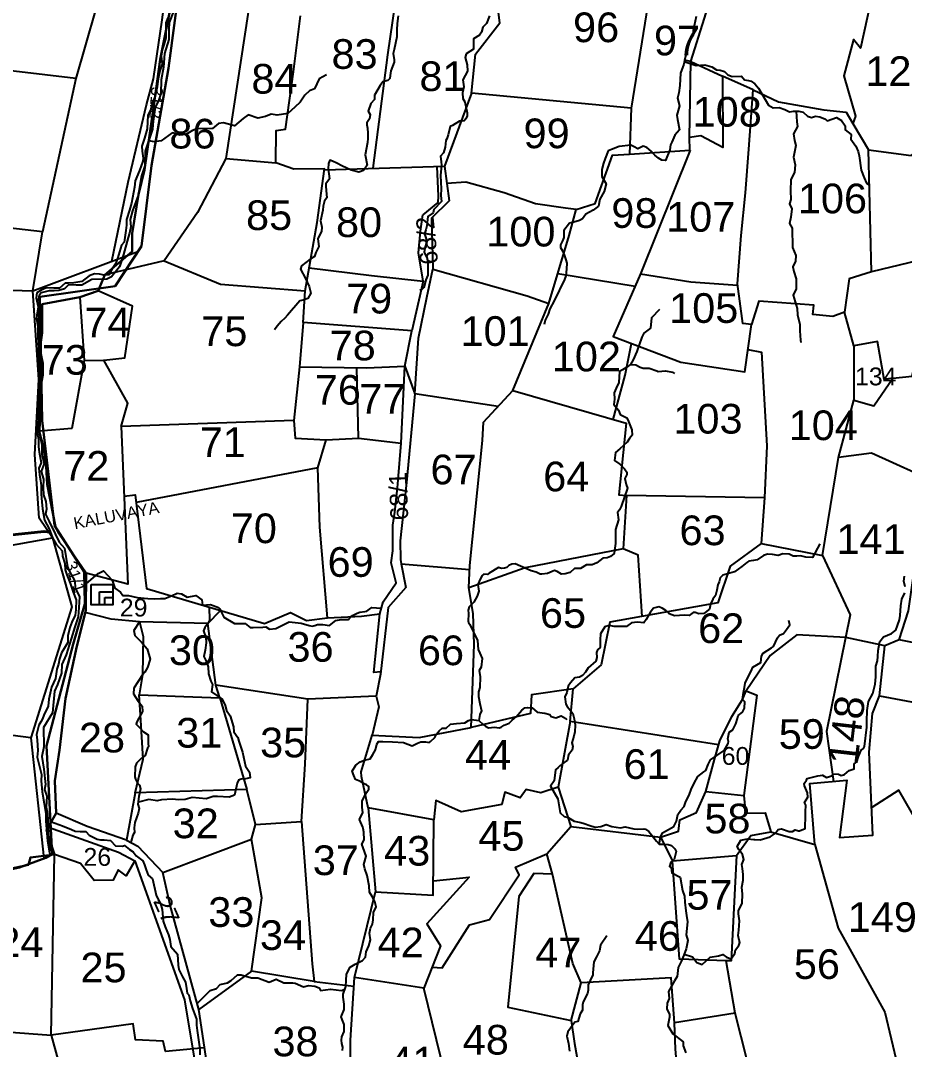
# Model space of a CAD drawing. Header units: inches. Extents: x 304037 to 460575, y 1453943 to 1639883.
# Drawn here: x 326816 to 327582, y 1605168 to 1606060 of the extents above; entities that cross this region are included whole.
import ezdxf

# ---------------------------------------------------------------- set-up
doc = ezdxf.new("R2010")
doc.units = ezdxf.units.IN
doc.header["$MEASUREMENT"] = 0
doc.linetypes.add('ACAD_ISO07W100', pattern=[3, 0, -3])
doc.linetypes.add('BORDER', pattern=[1.75, 0.5, -0.25, 0.5, -0.25, 0, -0.25])
doc.layers.add('FOOTPATH', color=150, linetype='ACAD_ISO07W100', lineweight=30)
doc.layers.add('VILL_BOUNDARY', color=6, linetype='BORDER', lineweight=30)
for name, color, linetype in [('NALA', 4, 'Continuous'), ('SQUAREWELL', 5, 'Continuous'), ('SURVEY_BND', 7, 'Continuous'), ('SURVEY_NO', 7, 'Continuous'), ('TEXT', 7, 'Continuous')]:
    doc.layers.add(name, color=color, linetype=linetype)
doc.styles.get("Standard").update_dxf_attribs({"font": 'arial.ttf'})

# ---------------------------------------------------------------- blocks, each defined once
blk = doc.blocks.new('KALUVOYA')
at = {"layer": 'NALA', "linetype": 'ByBlock'}
for points in [[(-230.303, 240.996), (-230.561, 239.832), (-230.573, 239.435), (-230.881, 238.96), (-231.035, 238.319), (-231.266, 237.422), (-231.356, 236.986), (-231.626, 236.217), (-231.677, 235.198), (-231.78, 234.583), (-231.87, 234.109), (-231.716, 233.468), (-231.947, 232.699), (-231.883, 232.327), (-231.716, 231.455), (-232.114, 231.012), (-232.358, 230.41), (-232.461, 230.192), (-232.538, 229.756), (-232.884, 228.859), (-233.205, 228.91), (-233.488, 229.077), (-233.783, 229.32), (-234.104, 229.666), (-234.463, 229.974), (-234.758, 230.064), (-235.207, 229.846), (-235.528, 230.025), (-235.823, 230.153), (-236.798, 230.038), (-237.44, 229.794), (-237.722, 229.679), (-237.98, 229.035), (-238.121, 228.65), (-238.25, 228.112), (-238.25, 227.509), (-237.878, 226.894), (-238.044, 226.253), (-238.419, 225.611), (-238.545, 225.02), (-238.992, 224.692), (-239.606, 224.344), (-239.87, 223.947), (-240.135, 223.821), (-240.595, 223.677), (-240.967, 223.589), (-241.446, 222.976), (-241.452, 222.378), (-241.572, 222.107), (-241.743, 221.771), (-241.724, 221.519), (-241.56, 221.255), (-241.421, 220.927), (-241.289, 220.487), (-241.201, 220.21), (-241.237, 219.728), (-241.293, 219.135), (-241.404, 218.834), (-242.275, 217.052), (-242.632, 216.374), (-242.775, 215.911), (-243.025, 215.411), (-243.114, 215.055)], [(-255.415, 241.037), (-255.512, 240.404), (-255.533, 239.868), (-255.533, 239.267), (-255.757, 238.204), (-255.825, 237.859), (-255.765, 237.332), (-255.75, 237.152), (-256.021, 236.397), (-256.081, 236.028), (-256.119, 235.773), (-256.292, 235.607), (-256.698, 235.487), (-256.924, 235.186), (-257.406, 234.363), (-257.406, 233.979), (-257.722, 233.649), (-257.933, 233.002), (-257.783, 232.717), (-257.836, 232.374), (-258.039, 232.021), (-258.047, 231.855), (-257.986, 231.577), (-257.979, 231.149), (-257.979, 230.705), (-257.994, 230.382), (-258.193, 229.342), (-258.016, 228.471), (-258.244, 228.125), (-258.329, 227.999), (-258.725, 227.873), (-259.383, 228.05), (-260.159, 228.412), (-260.59, 228.631), (-260.944, 228.808), (-261.155, 228.884), (-261.29, 228.597), (-261.315, 228.142), (-261.207, 227.304), (-261.502, 226.883), (-261.502, 226.655), (-261.435, 226.007), (-261.427, 225.712), (-261.604, 225.45), (-261.739, 224.995), (-261.756, 224.675), (-261.943, 223.757), (-261.85, 223.238), (-261.876, 222.865), (-261.983, 222.665), (-262.17, 222.253), (-262.103, 221.614), (-262.33, 221.094), (-262.463, 220.775), (-262.823, 220.535), (-263.542, 219.976), (-263.622, 219.683), (-263.209, 218.898), (-262.902, 218.226), (-262.769, 217.68), (-263.022, 217.228), (-263.395, 217.068), (-263.675, 217.028), (-264.728, 215.83), (-264.943, 215.556), (-265.263, 215.289), (-265.609, 214.877), (-265.823, 214.571)], [(-247.722, 241.046), (-247.988, 240.397), (-248.298, 240.103), (-248.401, 239.66), (-248.578, 239.425), (-249.08, 239.115), (-249.066, 238.241), (-249.7, 237.843), (-249.759, 237.533), (-249.597, 236.915), (-249.582, 236.399), (-249.774, 236.03), (-249.966, 235.662), (-249.889, 235.055), (-250.005, 234.563), (-249.955, 234.078), (-249.788, 233.796), (-249.591, 232.862), (-249.591, 232.616), (-249.708, 232.382), (-249.851, 232.213), (-250.241, 232.162), (-250.838, 231.811), (-251.033, 231.72), (-251.189, 231.02), (-251.306, 230.682), (-251.41, 230.539), (-251.463, 229.975), (-251.58, 229.495), (-251.84, 229.209), (-251.775, 228.755), (-251.749, 228.469), (-251.83, 227.603), (-251.794, 226.463), (-251.803, 225.906), (-251.749, 225.403), (-252.414, 224.734), (-252.468, 224.447), (-252.918, 224.124), (-252.999, 223.343), (-253.071, 223.011), (-253.196, 222.687), (-253.044, 222.244), (-253.044, 221.849), (-253.133, 221.58), (-253.205, 221.14), (-253.16, 220.987), (-252.962, 220.614), (-252.917, 220.039), (-252.917, 219.806), (-252.908, 219.205), (-253.061, 218.801), (-253.25, 218.167), (-253.394, 218.014), (-253.574, 217.907)], [(-231.311, 237.204), (-230.306, 236.883), (-229.581, 236.945), (-228.992, 236.767), (-228.599, 236.503), (-228.298, 236.485), (-227.936, 236.368), (-227.635, 236.08), (-227.273, 235.951), (-226.49, 235.988), (-226.245, 235.675), (-225.907, 235.607), (-225.686, 235.565), (-225.379, 235.319), (-225.06, 234.964), (-224.5, 234.01), (-224.224, 233.544), (-223.831, 233.299), (-223.321, 233.336), (-222.836, 233.182), (-222.437, 232.962), (-222.115, 233.021), (-221.649, 233.027), (-221.299, 232.954), (-220.918, 232.598), (-220.599, 232.512), (-220.249, 232.604), (-219.893, 232.567), (-219.408, 232.359), (-219.272, 232.224), (-218.49, 232.491), (-218.073, 232.24), (-217.766, 231.811), (-217.741, 231.455), (-217.25, 231.081), (-217.28, 230.666), (-216.863, 230.09), (-216.666, 229.648), (-216.568, 229.262), (-216.396, 228.059), (-216.154, 227.421), (-215.967, 226.959), (-215.736, 226.838)], [(-261.44, 236.066), (-262.084, 235.737), (-262.472, 234.902), (-262.876, 234.723), (-263.279, 234.35), (-263.667, 233.753), (-264.115, 233.35), (-264.698, 232.798), (-265.594, 232.664), (-266.117, 232.753), (-266.58, 232.544), (-267.222, 232.425), (-268.059, 232.694), (-268.477, 232.38), (-269.199, 231.779), (-270.14, 232.018), (-270.559, 231.973), (-271.051, 231.54), (-272.366, 231.511), (-272.739, 231.361), (-273.292, 231.033), (-273.815, 230.974), (-274.308, 231.138), (-274.457, 231.182), (-275.374, 230.507), (-275.927, 230.417), (-276.428, 230.49)], [(-221.882, 233.024), (-221.822, 232.12), (-221.776, 231.748), (-222.117, 231.112), (-222.009, 230.554), (-221.9, 230.151), (-222.102, 229.144), (-221.978, 228.503), (-222.024, 227.868), (-222.334, 227.263), (-222.365, 226.313), (-222.334, 225.6), (-222.427, 225.228), (-222.257, 224.794), (-222.319, 224.097), (-222.427, 223.57), (-222.21, 223.182), (-222.192, 221.556), (-221.909, 220.858), (-221.931, 220.38), (-222.148, 219.924), (-222.072, 219.522), (-221.865, 218.9), (-221.876, 218.053), (-222.137, 217.542), (-221.789, 216.398), (-221.767, 215.876), (-221.55, 215.062), (-221.56, 214.515), (-221.495, 213.744), (-221.484, 213.538)], [(-216.097, 179.504), (-215.893, 181.136), (-215.893, 181.638), (-215.875, 182.533), (-215.767, 183.303), (-215.391, 183.966), (-215.193, 184.759), (-215.139, 185.386), (-215.139, 186.263), (-214.996, 186.711), (-214.978, 187.087), (-214.96, 187.606), (-214.799, 188.362), (-214.498, 188.751), (-213.819, 189.014), (-213.467, 189.303), (-213.329, 189.705), (-213.153, 190.169), (-213.103, 190.533), (-213.027, 191.367), (-212.952, 191.906), (-212.713, 192.458)], [(-212.676, 192.973), (-212.776, 193.424), (-212.738, 193.868)], [(-233.375, 216.308), (-234.051, 215.611), (-234.133, 214.729), (-234.703, 214.309), (-234.879, 213.984), (-235.301, 212.786), (-235.613, 212.067), (-235.817, 211.687), (-236.138, 211.44), (-236.509, 211.226), (-236.753, 211.09), (-236.822, 210.164), (-237.039, 209.676), (-237.189, 209.296), (-237.175, 208.754), (-237.243, 208.32), (-236.849, 207.818), (-236.7, 207.465), (-236.143, 207.181), (-235.98, 206.869), (-235.709, 206.171), (-235.681, 205.71), (-235.912, 205.452), (-236.102, 205.14), (-236.727, 204.584), (-237.08, 204.273), (-237.162, 203.587), (-236.727, 203.275), (-236.333, 202.896), (-236.143, 202.611), (-236.13, 202.421), (-236.293, 202.068), (-236.198, 201.58), (-236.076, 201.268), (-236.605, 199.704), (-236.755, 199.433), (-236.904, 199.203), (-236.836, 198.579), (-237.094, 197.779), (-237.068, 196.607), (-237.168, 196.01), (-237.203, 195.739), (-237.502, 195.508), (-237.787, 195.4), (-238.154, 195.359), (-238.643, 194.979), (-239.036, 194.803), (-239.525, 194.789), (-240.041, 194.478), (-240.532, 194.487), (-240.912, 194.148), (-241.32, 194.026), (-241.632, 193.999), (-241.999, 194.243), (-242.216, 194.311), (-242.813, 194.053), (-243.288, 193.999), (-243.438, 193.999), (-243.764, 194.189), (-244.171, 194.297), (-245.52, 194.868), (-245.825, 194.849), (-246.053, 194.725), (-246.224, 194.573), (-246.443, 194.507), (-246.691, 194.478), (-246.928, 194.564), (-247.713, 194.079), (-247.873, 193.979), (-248.159, 194.006), (-248.326, 193.886), (-248.493, 193.58), (-248.674, 193.133), (-248.579, 192.568), (-248.746, 192.153), (-249.006, 191.634), (-249.413, 191.238), (-249.48, 190.965), (-249.46, 190.679), (-249.46, 190.479), (-249.487, 190.22), (-249.493, 190.06), (-249.467, 189.927), (-249.353, 189.774), (-248.699, 188.422), (-248.639, 187.657), (-248.504, 187.357), (-248.309, 186.906), (-248.384, 186.171), (-248.549, 185.9), (-248.474, 185.36), (-248.494, 184.451), (-248.62, 184.094), (-248.62, 183.684), (-248.494, 183.116), (-248.357, 182.495), (-248.515, 182.19), (-248.578, 181.664)], [(-235.817, 211.687), (-235.371, 211.646), (-235.017, 211.464), (-234.769, 211.369), (-234.558, 211.378), (-234.252, 211.378), (-233.602, 211.159), (-233.506, 211.092), (-232.875, 211.139), (-232.281, 211.044), (-232.119, 210.92)], [(-219.88, 196.57), (-220.485, 195.427), (-221.057, 195.449), (-221.5, 195.578), (-221.792, 195.546), (-222.126, 195.535), (-222.439, 195.697), (-222.99, 195.74), (-223.379, 195.589), (-223.854, 195.664), (-224.264, 195.707), (-224.621, 195.6), (-225.15, 195.222), (-225.452, 195.179), (-225.841, 195.114), (-226.024, 194.996), (-226.445, 194.65), (-227.061, 194.219), (-228.025, 193.946), (-228.273, 193.72), (-228.338, 193.375), (-228.446, 193.116), (-228.544, 192.657), (-228.663, 192.226), (-228.889, 191.902), (-229.062, 191.489), (-229.159, 191.061), (-229.624, 190.694), (-230.055, 190.662), (-230.369, 190.781), (-230.541, 190.781), (-230.876, 190.543), (-231.254, 190.554), (-231.698, 190.522), (-232.109, 190.5), (-232.551, 190.662), (-232.703, 190.834), (-232.843, 190.953), (-233.134, 191.137), (-233.426, 191.266), (-233.88, 191.137), (-234.149, 190.77), (-234.506, 190.188), (-234.679, 189.907), (-235.222, 189.96), (-235.741, 189.906), (-236.151, 189.614), (-236.82, 189.604), (-237.198, 189.604), (-237.61, 189.688), (-237.987, 189.582), (-238.343, 188.989), (-238.365, 188.467), (-238.354, 187.82), (-238.591, 187.637), (-238.678, 187.399), (-238.645, 186.99), (-238.721, 186.666), (-239.383, 186.124), (-239.611, 185.744), (-239.868, 185.478), (-240.115, 185.335), (-240.506, 185.286), (-240.877, 184.849), (-241.057, 184.564), (-241.172, 184.037), (-241.353, 183.686), (-241.248, 183.059), (-241.143, 182.869), (-240.83, 182.498), (-240.678, 182.27), (-240.544, 181.824), (-240.478, 181.298), (-240.497, 180.728), (-240.592, 180.367), (-240.754, 179.807), (-240.668, 179.493), (-240.725, 179.18), (-241.039, 178.785), (-241.125, 178.33), (-241.401, 178.13), (-241.762, 177.855), (-241.905, 177.712), (-242.114, 177.532), (-242.245, 176.592), (-242.554, 176.145), (-242.235, 175.612), (-241.936, 175.09), (-241.723, 173.908), (-241.403, 173.589), (-241.062, 173.493), (-240.55, 173.206), (-239.985, 173.099), (-239.697, 173.014), (-239.217, 172.822), (-238.791, 172.694), (-238.311, 172.748), (-237.853, 172.929), (-237.362, 172.748), (-236.659, 172.63), (-236.254, 172.726), (-235.518, 172.567), (-235.23, 172.513), (-234.676, 172.545), (-234.548, 172.524), (-234.26, 172.332), (-233.608, 171.509), (-233.395, 171.264), (-233.032, 171.264), (-232.638, 171.242), (-232.35, 171.157), (-232.073, 170.859), (-231.945, 170.646), (-232.135, 169.961), (-232.391, 169.748), (-232.508, 169.397), (-232.37, 169.258), (-232.305, 168.862), (-231.623, 168.49), (-231.423, 167.358), (-231.244, 166.881), (-231.22, 166.391), (-231.148, 165.651), (-231.088, 165.269), (-231.005, 164.72), (-231.099, 163.613), (-230.956, 163.136), (-231.099, 162.455), (-231.314, 161.918), (-231.541, 161.381), (-231.768, 160.869), (-231.858, 160.119), (-232.098, 159.758), (-232.593, 158.838), (-232.548, 158.268), (-232.714, 157.877), (-232.744, 157.397), (-232.518, 156.902), (-232.518, 156.692), (-232.654, 155.972), (-232.218, 155.297), (-231.362, 154.621), (-231.346, 154.27), (-231.135, 153.67)], [(-281.687, 193.182), (-280.667, 194.027), (-280.204, 194.265), (-279.479, 193.485), (-279.252, 192.812), (-278.789, 192.482), (-278.59, 192.178), (-278.114, 192.191), (-277.387, 192.019), (-276.475, 191.94), (-275.893, 191.901), (-275.417, 191.94), (-275.059, 191.94), (-274.487, 192.154), (-274.015, 192.389), (-273.644, 192.323), (-273.168, 192.046), (-272.442, 192.189), (-271.942, 191.818), (-271.875, 191.38), (-271.19, 191.427), (-270.532, 191.196), (-270.421, 191.066), (-270.364, 190.933), (-270.078, 190.381), (-269.177, 189.831), (-268.287, 189.822), (-267.842, 189.507), (-267.592, 189.507), (-266.786, 189.517), (-266.545, 189.545), (-266.221, 189.35), (-265.683, 189.406), (-264.559, 189.992), (-263.572, 189.856), (-262.871, 189.661), (-262.638, 189.609), (-262.397, 189.681), (-262.177, 189.765), (-261.728, 189.758), (-261.183, 189.674), (-261.183, 189.674), (-260.643, 190.097), (-260.201, 190.182), (-259.682, 190.182), (-259.578, 190.182), (-259.398, 190.416), (-259.234, 190.512), (-258.851, 190.713), (-258.623, 190.791), (-258.208, 190.843), (-258.019, 190.875), (-257.799, 191.038), (-257.597, 191.18), (-256.809, 191.129)], [(-271.313, 191.214), (-271.281, 190.11), (-271.421, 189.821), (-271.666, 189.503), (-271.787, 189.22), (-271.584, 188.643), (-271.574, 188.208), (-271.645, 187.591), (-271.746, 187.049), (-271.574, 186.664), (-271.392, 186.189), (-271.351, 185.582), (-271.159, 184.965), (-271.037, 184.692), (-271.108, 184.085), (-270.216, 183.472), (-269.953, 182.926), (-269.831, 182.501), (-269.538, 182.046), (-269.264, 181.14), (-269.233, 180.716), (-268.899, 180.22), (-268.818, 179.916), (-268.494, 178.996), (-268.23, 177.806), (-267.916, 177.321), (-267.835, 176.835), (-268.24, 176.754), (-268.615, 176.714), (-268.838, 176.623), (-268.949, 176.38), (-269.162, 175.374), (-269.618, 175.191), (-270.6, 175.262), (-270.955, 175.262), (-271.562, 175.06), (-272.727, 175.181), (-273.314, 175.009), (-273.871, 174.979), (-274.401, 175.03), (-275.313, 174.98), (-275.687, 174.889), (-276.376, 175), (-277.247, 174.777)], [(-271.421, 189.821), (-270.364, 190.933)], [(-277.178, 189.981), (-277.669, 189.251), (-277.559, 188.819), (-277.017, 188.247), (-276.522, 187.682), (-276.278, 186.821), (-276.49, 186.115), (-276.718, 185.723), (-276.937, 185.508), (-277.653, 184.377), (-277.692, 183.914), (-277.291, 183.294), (-276.954, 182.878), (-276.93, 182.408), (-277.386, 181.557), (-277.441, 181.337), (-277.213, 181.086), (-276.844, 180.71), (-276.443, 180.463), (-276.443, 179.757), (-276.42, 179.443), (-276.506, 179.333), (-276.687, 178.717), (-277.041, 178.458), (-277.418, 178.05), (-277.543, 177.76), (-277.559, 176.918), (-277.496, 176.714), (-277.339, 176.38), (-277.182, 176.196), (-277.088, 175.906), (-277.213, 175.254), (-277.316, 174.606), (-277.206, 174.253), (-277.268, 173.853), (-277.567, 173.068), (-277.614, 172.617), (-277.598, 172.225), (-277.716, 171.997), (-277.865, 171.487), (-277.885, 171.37)], [(-226.362, 183.45), (-226.293, 184.042), (-226.203, 184.475), (-226.158, 184.834), (-225.934, 185.298), (-225.634, 185.851), (-225.499, 186.18), (-224.825, 186.588), (-224.78, 187.111), (-224.63, 187.366), (-223.927, 187.799), (-223.762, 187.934), (-223.418, 188.652), (-223.268, 188.88), (-222.923, 189.014), (-222.669, 189.358), (-222.399, 189.762), (-222.474, 190.121)], [(-233.395, 171.264), (-233.264, 171.865), (-233.099, 172.207), (-232.592, 172.513), (-232.156, 172.76), (-231.932, 173.196), (-231.814, 173.762), (-231.555, 174.127), (-231.294, 174.448), (-231.164, 174.79), (-230.846, 175.485), (-230.692, 175.874), (-230.432, 176.419), (-230.126, 176.961), (-229.619, 177.349), (-229.465, 177.467), (-229.277, 177.974), (-229.064, 178.378), (-227.92, 179.167), (-227.566, 179.744), (-227.542, 179.921), (-227.612, 180.129), (-227.506, 180.694), (-227.199, 180.895), (-226.928, 181.401), (-226.786, 181.849), (-226.739, 182.096), (-226.374, 182.39), (-226.197, 182.72), (-226.185, 183.25), (-226.362, 183.45)], [(-260.046, 153.874), (-260.022, 154.152), (-260.107, 154.442), (-260.131, 154.744), (-260.119, 155.01), (-259.925, 155.451), (-259.925, 156.067), (-260.094, 156.478), (-260.167, 156.696), (-259.924, 157.304), (-259.924, 157.764), (-260.009, 158.356), (-260.009, 158.598), (-259.767, 159.266), (-259.742, 159.762), (-259.718, 160.282), (-259.416, 160.874), (-259.004, 161.128), (-258.363, 161.454), (-258.121, 161.732), (-258.072, 162.167), (-257.842, 162.682), (-257.697, 163.201), (-257.794, 163.757), (-257.697, 164.18), (-257.528, 164.519), (-257.467, 164.869), (-257.455, 165.498), (-257.225, 165.962), (-257.334, 166.41), (-257.552, 166.833), (-257.781, 167.195), (-257.83, 167.731), (-257.999, 168.601), (-258.193, 169.169), (-258.265, 169.544), (-258.06, 170.225), (-258.314, 170.926), (-258.435, 171.24), (-258.229, 171.603), (-258.265, 172.255), (-258.314, 172.57), (-258.363, 172.686), (-258.629, 173.315), (-258.363, 173.907), (-258.411, 174.342), (-258.411, 174.657), (-258.399, 174.91), (-258.169, 175.382), (-258.024, 175.636), (-257.842, 175.877), (-257.854, 176.107), (-258.036, 176.24), (-258.302, 176.349), (-258.556, 176.518), (-258.98, 176.711), (-259.101, 177.023), (-259.246, 177.397), (-258.956, 177.917), (-258.581, 178.195), (-258.206, 178.34), (-257.746, 178.449), (-257.504, 178.812), (-257.286, 179.198), (-257.165, 179.682), (-257.044, 179.899), (-256.681, 179.899), (-255.87, 179.875), (-254.938, 179.825), (-254.209, 179.537), (-253.751, 179.774), (-253.463, 179.875), (-253.073, 179.875), (-252.759, 179.825), (-252.649, 179.892), (-252.301, 180.231), (-252.157, 180.52), (-251.928, 180.79), (-251.665, 181.019), (-251.35, 181.039), (-250.968, 181.378), (-250.459, 181.429), (-249.756, 181.488), (-249.467, 181.675), (-249.199, 181.75), (-248.578, 181.664), (-248.212, 181.325), (-248.018, 181.2), (-247.78, 181.048), (-247.262, 181.111), (-246.879, 181.07), (-246.717, 181.119), (-246.438, 181.269), (-246.03, 181.46), (-245.813, 181.685), (-245.584, 181.86), (-245.435, 181.984), (-244.955, 182.537), (-244.701, 182.739), (-244.484, 182.776), (-244.089, 182.746), (-243.663, 182.381), (-243.036, 182.299), (-242.618, 182.194), (-242.483, 182.008), (-242.095, 181.911), (-241.662, 182.067), (-241.245, 181.842), (-241.163, 181.775)], [(-231.278, 162.008), (-230.566, 161.781), (-230.208, 161.308), (-229.751, 161.129), (-229.098, 161.732), (-228.372, 161.862), (-228.029, 161.968), (-228.029, 161.968), (-227.703, 161.748), (-227.312, 161.61), (-227.018, 162.042), (-226.944, 162.376), (-226.659, 162.742), (-226.577, 162.995), (-226.651, 163.182), (-226.732, 163.573), (-226.708, 163.785), (-226.658, 164.01), (-226.626, 164.808), (-226.691, 165.403), (-226.707, 165.648), (-226.389, 166.285), (-226.364, 167.043), (-226.43, 167.646), (-226.43, 167.646), (-226.315, 168.245), (-226.307, 168.718), (-226.372, 169.206), (-226.429, 169.557), (-226.258, 169.974), (-226.372, 170.398), (-226.682, 170.824), (-226.813, 171.06), (-226.511, 171.614), (-225.932, 171.72), (-225.426, 171.655), (-225.328, 171.672), (-224.892, 171.635), (-224.035, 171.879), (-223.611, 172.18), (-223.366, 172.515), (-223.073, 172.555), (-222.449, 172.328), (-222.151, 172.352), (-221.941, 172.465), (-221.643, 172.401), (-221.563, 172.384), (-221.08, 172.594), (-221.096, 172.867), (-221.047, 173.446), (-221.047, 173.993), (-221.039, 174.545), (-221.144, 174.786), (-220.854, 175.221), (-220.902, 175.591), (-221.136, 176.186), (-221.176, 176.371), (-220.982, 176.662), (-220.934, 176.799), (-220.026, 177.018), (-219.621, 177.094), (-219.286, 176.885), (-218.881, 177.018), (-218.736, 177.195), (-218.293, 177.182), (-218.046, 177.056), (-217.78, 177.145), (-217.387, 177.474), (-216.976, 177.625), (-216.964, 178.043), (-216.748, 178.213), (-216.587, 178.674), (-216.367, 179.193), (-216.168, 179.349), (-216.097, 179.504)], [(-284.593, 173.128), (-283.645, 172.773), (-282.901, 172.473), (-282.594, 172.316), (-282.157, 172.296), (-281.699, 172.289), (-281.419, 171.996), (-280.736, 171.661), (-280.456, 171.6), (-280.142, 171.614), (-279.602, 171.539), (-279.177, 171.088), (-278.603, 171.061), (-278.432, 171.122), (-278.002, 170.781), (-277.702, 170.597), (-277.442, 170.242), (-276.885, 169.834), (-276.748, 169.486), (-276.605, 169.084), (-276.448, 168.613), (-276.065, 168.326), (-275.765, 166.951), (-275.601, 166.576), (-275.382, 166.249), (-275.382, 166.249), (-275.259, 165.737), (-275.173, 164.741), (-274.997, 164.267), (-274.714, 163.609), (-274.598, 163.2), (-274.529, 162.626), (-273.963, 161.968), (-273.901, 161.046), (-273.84, 160.679), (-273.534, 160.052), (-273.296, 159.598), (-273.196, 159.078), (-273.135, 158.688), (-272.99, 158.558), (-272.883, 158.053), (-272.683, 157.395), (-272.369, 156.503), (-272.361, 155.999), (-272.3, 155.547), (-272.063, 153.975), (-272.063, 153.486)], [(-237.786, 163.527), (-238.318, 162.754), (-238.404, 162.269), (-238.647, 161.77), (-238.875, 161.356), (-238.961, 160.43), (-238.961, 160.258), (-239.189, 159.774), (-239.375, 159.417), (-239.375, 158.961), (-239.418, 158.676), (-239.789, 157.985), (-239.832, 157.714), (-239.847, 157.286), (-240.046, 156.958), (-240.232, 156.316), (-240.489, 156.259), (-241.075, 155.455), (-241.161, 155.07), (-241.004, 154.457), (-240.932, 153.815)]]:
    blk.add_lwpolyline(points, dxfattribs=at)
at = {"layer": 'SQUAREWELL', "linetype": 'ByBlock'}
for points in [[(-281.239, 193.115), (-279.43, 193.115), (-279.43, 191.397), (-281.239, 191.397)], [(-280.544, 192.487), (-279.43, 192.487), (-279.43, 191.397), (-280.544, 191.397)], [(-280.103, 192.016), (-279.43, 192.016), (-279.43, 191.397), (-280.103, 191.397)]]:
    blk.add_lwpolyline(points, close=True, dxfattribs=at)
at = {"layer": 'SURVEY_BND', "linetype": 'ByBlock'}
for points in [[(-230.765, 237.209), (-229.616, 240.861), (-228.578, 244.292), (-227.759, 247.146), (-226.629, 250.548), (-226.231, 252.09), (-224.957, 253.285)], [(-257.504, 228.195), (-256.299, 237.767), (-255.666, 242.01), (-249.251, 242.442), (-241.906, 242.572), (-240.893, 243.692), (-240.548, 245.834), (-239.876, 248.794)], [(-233.367, 248.344), (-235.771, 233.265), (-249.235, 234.52), (-248.896, 237.808), (-246.841, 240.464), (-247.107, 242.48)], [(-268.03, 241.524), (-269.939, 229.011), (-265.728, 228.638), (-265.682, 231.374), (-264.908, 231.482), (-264.242, 236.313), (-263.642, 241.03)], [(-230.765, 237.209), (-231.288, 237.317)], [(-225.499, 234.832), (-228.096, 235.978), (-228.061, 229.976), (-229.923, 230.936), (-230.872, 230.818), (-230.765, 237.209), (-228.096, 235.978)], [(-249.235, 234.52), (-251.503, 228.366)], [(-215.54, 219.497), (-217.407, 218.911), (-217.79, 216.1), (-218.784, 215.737), (-220.456, 215.89), (-220.38, 216.682), (-225.019, 217.027), (-225.642, 215.067), (-226.378, 215.143), (-226.808, 218.47), (-226.502, 222.553), (-226.148, 226.159), (-225.871, 229.824), (-225.499, 234.832), (-223.381, 233.827), (-219.556, 233.159), (-217.671, 232.941), (-217.119, 231.991)], [(-235.771, 233.265), (-235.914, 229.401), (-230.846, 229.732), (-230.872, 230.818)], [(-230.801, 229.735), (-234.994, 219.304), (-230.741, 218.656), (-226.816, 218.362)], [(-204.52, 229.368), (-206.192, 221.782), (-208.695, 222.411), (-209.248, 221.017), (-215.54, 219.497), (-215.799, 229.77)], [(-269.939, 229.011), (-272.319, 224.464), (-275.118, 220.383), (-280.13, 219.194)], [(-240.42, 224.724), (-238.825, 225.241), (-237.361, 229.31), (-235.914, 229.401)], [(-275.118, 220.383), (-270.366, 218.412), (-263.246, 217.873), (-262.227, 223.636), (-261.611, 228.154), (-264.204, 228.116), (-265.728, 228.638)], [(-261.621, 228.078), (-251.503, 228.366), (-251.102, 225.472), (-252.608, 223.997), (-252.49, 219.697), (-244.534, 217.465), (-242.724, 216.806), (-241.013, 222.556), (-240.42, 224.724), (-241.316, 224.859), (-243.837, 225.197), (-246.492, 226.126), (-249.712, 227.026), (-251.303, 226.919)], [(-252.161, 228.347), (-252.05, 225.863), (-252.056, 225.323), (-253.333, 224.291)], [(-262.905, 219.802), (-257.644, 219.168), (-253.312, 218.685), (-253.686, 221.064), (-253.514, 222.911), (-253.333, 224.291)], [(-246.983, 208.135), (-253.983, 209.191), (-253.677, 213.89), (-252.989, 217.307), (-252.49, 219.697)], [(-241.967, 219.351), (-235.438, 218.286)], [(-253.312, 218.685), (-254.24, 214.503), (-263.41, 215.194), (-263.246, 217.873)], [(-234.994, 219.304), (-237.288, 214.044), (-231.593, 211.879), (-226.191, 211.07), (-225.642, 215.067)], [(-278.743, 206.418), (-278.176, 208.406), (-280.197, 212.029), (-278.426, 212.219), (-277.797, 216.567), (-280.668, 217.85)], [(-282.221, 217.325), (-281.865, 211.988), (-280.197, 212.029), (-280.197, 212.029)], [(-245.744, 209.478), (-242.724, 216.806)], [(-217.022, 213.254), (-217.79, 216.1)], [(-263.41, 215.194), (-263.707, 211.457), (-258.068, 211.379), (-254.841, 211.519), (-254.24, 214.503)], [(-237.287, 207.048), (-236.27, 210.784), (-235.732, 213.453)], [(-213.73, 210.551), (-214.459, 210.436), (-215.033, 213.636), (-217.022, 213.254), (-217.018, 208.675)], [(-225.935, 212.935), (-224.791, 212.734), (-224.324, 204.832), (-224.538, 200.456), (-236.158, 200.632), (-236.449, 196.15), (-244.701, 194.544), (-249.432, 192.864), (-249.357, 194.732), (-248.284, 205.262), (-248.214, 206.801), (-245.752, 209.469), (-236.183, 206.732), (-236.799, 200.705), (-236.158, 200.632)], [(-198.465, 209.816), (-199.173, 204.322), (-209.806, 201.639), (-215.523, 204.228), (-218.307, 203.848), (-217.018, 208.675), (-215.327, 208.213), (-213.73, 210.551), (-212.095, 210.718), (-211.592, 213.138), (-207.371, 213.243)], [(-281.865, 211.988), (-282.884, 206.248), (-285.612, 206.023)], [(-258.732, 205.445), (-255.151, 205.051), (-254.841, 211.519), (-253.983, 209.191), (-254.692, 201.73), (-255.215, 196.804), (-255.193, 195.237), (-255.128, 194.867), (-249.371, 194.399)], [(-263.707, 211.457), (-264.194, 206.936), (-264.088, 205.462), (-261.454, 205.305), (-258.732, 205.445), (-258.884, 211.39)], [(-264.194, 206.936), (-278.743, 206.418), (-278.162, 193.144), (-281.681, 194.055)], [(-278.486, 200.555), (-277.554, 200.68), (-276.592, 192.777), (-266.658, 189.836), (-264.472, 190.77), (-263.104, 190.086), (-261.333, 190.304), (-262.001, 197.947), (-262.167, 202.958), (-261.454, 205.305)], [(-261.333, 190.304), (-258.482, 190.469), (-256.94, 190.66), (-256.658, 191.668), (-255.55, 193.273), (-255.986, 194.952), (-255.85, 195.966), (-255.84, 198.136), (-255.677, 199.232), (-255.459, 201.286), (-255.386, 201.947), (-255.151, 205.051)], [(-224.538, 200.456), (-224.81, 196.605), (-219.651, 195.596), (-218.307, 203.848)], [(-262.167, 202.958), (-277.475, 200.033)], [(-224.81, 196.605), (-227.423, 194.684), (-228.459, 191.597), (-237.554, 189.961), (-238.289, 186.36), (-240.654, 184.345), (-244.163, 183.834), (-244.244, 182.266), (-249.22, 181.086), (-248.996, 188.081), (-249.078, 190.687), (-249.432, 192.864)], [(-234.831, 190.451), (-235.158, 195.626), (-236.449, 196.15)], [(-190.935, 189.982), (-191.625, 190.88), (-193.769, 190.828), (-194.148, 190.11), (-193.246, 187.982), (-198.764, 185.205), (-199.949, 183.952), (-200.007, 186.412), (-205.283, 186.066), (-210.108, 187.28), (-210.07, 187.881), (-213.167, 188.487), (-212.404, 190.931), (-211.57, 196.6)], [(-219.651, 195.596), (-217.315, 190.598), (-219.284, 180.766), (-218.692, 176.563)], [(-255.128, 194.867), (-254.74, 192.891), (-256.218, 191.19), (-256.861, 185.58), (-257.231, 183.719), (-263.002, 183.475), (-270.743, 184.646), (-271.421, 189.821), (-277.178, 189.981), (-279.572, 190.19), (-281.749, 190.745)], [(-277.178, 189.981), (-276.857, 188.733), (-276.937, 185.508), (-277.196, 183.815), (-270.399, 183.557), (-270.743, 184.646)], [(-256.838, 185.783), (-257.447, 185.704), (-256.94, 190.66)], [(-213.167, 188.487), (-214.39, 187.973), (-217.664, 188.684), (-221.787, 188.911), (-224.054, 187.173), (-226.054, 184.175), (-225.154, 183.83), (-226.251, 175.357), (-226.127, 173.887), (-224.461, 173.923), (-223.979, 172.307), (-220.281, 171.238), (-220.685, 176.382), (-217.59, 176.664), (-218.203, 171.833), (-215.376, 172.042), (-215.695, 179.017), (-215.417, 182.292), (-214.832, 183.785), (-214.39, 187.973)], [(-270.399, 183.557), (-268.127, 175.837), (-277.535, 175.558), (-276.857, 178.405), (-277.096, 182.135), (-277.196, 183.815)], [(-228.391, 179.627), (-240.9, 181.596), (-240.654, 184.345)], [(-229.468, 175.708), (-228.74, 178.404), (-228.293, 179.973), (-227.263, 182.011), (-226.362, 183.45), (-226.054, 184.175)], [(-214.832, 183.785), (-208.541, 182.598), (-200.05, 182.052), (-199.907, 183.833), (-199.949, 183.952)], [(-267.384, 172.893), (-263.521, 173.146), (-263.201, 178), (-263.002, 183.475)], [(-257.231, 183.719), (-257.014, 182.813), (-257.567, 180.445), (-253.615, 180.239), (-249.22, 181.086)], [(-240.9, 181.596), (-241.888, 176.057), (-240.822, 172.735)], [(-241.888, 176.057), (-243.348, 175.594), (-244.604, 175.851), (-245.086, 175.157), (-246.38, 175.628), (-246.649, 174.609), (-250.062, 173.979), (-252.193, 174.932), (-252.362, 173.291), (-257.893, 174.302), (-258.465, 176.95), (-258.499, 177.354), (-257.567, 180.445)], [(-199.603, 177.256), (-200.287, 173.228), (-201.679, 172.381), (-204.43, 173.313), (-211.166, 172.312), (-213.2, 175.819), (-215.483, 174.365)], [(-277.535, 175.558), (-278.257, 171.57), (-281.582, 172.711), (-284.189, 173.841)], [(-278.257, 171.57), (-277.315, 171.063), (-275.191, 168.841), (-267.742, 171.667), (-267.384, 172.893), (-268.127, 175.837)], [(-233.264, 171.865), (-231.745, 172.349), (-231.651, 173.318), (-230.237, 173.933), (-229.468, 175.708), (-226.249, 175.373)], [(-257.893, 174.302), (-257.271, 167.242), (-252.419, 166.942), (-252.362, 173.291)], [(-284.848, 172.676), (-278.925, 170.574), (-277.556, 169.822), (-278.275, 168.557), (-278.976, 169.087), (-279.387, 168.216), (-280.978, 168.164), (-282.142, 169.617), (-284.335, 170.36)], [(-263.521, 173.146), (-262.602, 161.171), (-262.436, 159.675), (-267.732, 160.534), (-272.169, 157.321), (-274.581, 166.101), (-275.191, 168.841)], [(-220.281, 171.238), (-218.311, 164.189), (-214.368, 157.121), (-213.296, 152.622), (-218.376, 152.347), (-224.389, 152.88), (-225.48, 151.163), (-226.984, 157.03), (-232.087, 156.206), (-232.375, 159.996), (-239.945, 159.576), (-240.653, 161.217), (-242.372, 168.743), (-242.843, 170.43), (-240.822, 172.735), (-233.264, 171.865), (-232.263, 169.855), (-226.862, 170.309), (-225.668, 171.986), (-223.979, 172.307)], [(-267.732, 160.534), (-266.845, 166.71), (-267.742, 171.667)], [(-277.556, 169.822), (-273.382, 158.12), (-272.59, 153.382), (-271.664, 148.157), (-271.407, 145.945), (-270.939, 141.796), (-270.818, 140.17), (-270.578, 138.54), (-270.593, 137.998), (-272.582, 137.847), (-274.225, 142.413), (-275.461, 146.421), (-276.245, 148.956), (-283.558, 151.339), (-283.136, 147.558), (-286.286, 147.227), (-290.815, 146.638), (-291.191, 151.718), (-291.538, 155.059), (-288.372, 155.431), (-284.605, 155.13), (-284.335, 170.36)], [(-252.503, 160.896), (-251.652, 160.824), (-249.353, 164.463), (-247.68, 164.914), (-245.185, 168.666), (-245.48, 169.311), (-242.843, 170.43)], [(-226.862, 170.309), (-227.317, 161.425), (-227.726, 161.447)], [(-226.984, 157.03), (-227.726, 161.447), (-231.658, 161.575), (-232.263, 169.855)], [(-252.408, 168.155), (-249.385, 168.467), (-252.948, 164.546), (-251.79, 162.678), (-253.215, 159.113), (-259.049, 160.025), (-257.271, 167.242)], [(-242.372, 168.743), (-243.932, 168.799), (-245.196, 166.843), (-246.116, 157.536), (-240.783, 156.415), (-239.945, 159.576)], [(-272.306, 157.82), (-271.199, 158.916), (-270.686, 159.067), (-270.354, 159.413), (-270.354, 159.413), (-269.751, 159.548), (-269.45, 159.759), (-268.892, 160.226), (-268.59, 160.241), (-267.731, 159.97), (-267.203, 159.97), (-266.238, 159.609), (-265.65, 159.88), (-264.987, 159.564), (-264.233, 159.564), (-264.049, 159.535), (-263.346, 159.232), (-262.924, 159.35), (-262.398, 159.283), (-262.028, 159.135), (-261.924, 158.928), (-261.056, 159.039), (-260.597, 158.965), (-260.168, 158.928), (-260.065, 158.958), (-259.842, 159.058)], [(-262.436, 159.675), (-259.095, 159.273)], [(-259.391, 146.515), (-259.373, 154.731), (-259.049, 160.025)], [(-243.15, 149.068), (-245.35, 149.003), (-247.847, 149.289), (-251.425, 151.914), (-253.215, 159.113)], [(-247.847, 149.289), (-247.725, 148.432), (-258.078, 145.436), (-258.479, 146.367), (-270.824, 148.366), (-271.685, 154.15), (-272.169, 157.321)], [(-271.675, 154.083), (-274.97, 153.759), (-275.153, 154.632), (-277.505, 154.746), (-277.695, 156.101), (-284.605, 155.13), (-283.558, 151.339)], [(-240.783, 156.415), (-240.506, 154.464), (-239.807, 150.573), (-239.398, 148.036), (-238.971, 145.809), (-240.625, 146.201), (-243.15, 149.068), (-243.253, 151.316), (-239.923, 151.216)], [(-237.858, 143.688), (-231.367, 145.252), (-231.777, 151.435), (-231.996, 153.979), (-232.087, 156.206)]]:
    blk.add_lwpolyline(points, dxfattribs=at)
at = {"layer": 'SURVEY_BND'}
blk.add_lwpolyline([(-215.339, 243.475), (-216.472, 238.346), (-217.049, 239.076), (-217.876, 236.022), (-216.875, 232.608), (-217.119, 231.991), (-215.799, 229.77), (-212.201, 229.312), (-210.759, 230.389), (-208.52, 230.996), (-208.331, 231.05), (-208.553, 236.675), (-208.61, 244.35)], dxfattribs=at)
at = {"layer": 'VILL_BOUNDARY', "linetype": 'ByBlock'}
blk.add_lwpolyline([(-291.738, 168.369), (-286.528, 169.492), (-286.363, 170.112), (-284.335, 170.36), (-284.996, 172.414), (-284.189, 173.841), (-284.292, 176.559), (-283.898, 179.142), (-283.401, 183.493), (-282.469, 187.923), (-281.703, 190.928), (-281.681, 194.055), (-283.96, 197.372), (-284.27, 197.971), (-284.954, 201.576), (-285.057, 203.065), (-285.202, 204.119), (-285.368, 204.987), (-285.575, 205.793), (-285.699, 206.558), (-285.574, 209.461), (-285.347, 210.763), (-285.347, 211.734), (-285.594, 212.943), (-285.387, 214.327), (-285.387, 215.402), (-285.408, 216.394), (-285.408, 216.725), (-282.221, 217.325), (-280.668, 217.85), (-280.13, 219.194), (-277.812, 221.178), (-277.81, 222.699), (-277.293, 225.965), (-276.782, 228.059), (-276.052, 233.071), (-275.469, 237.341), (-274.575, 241.847)], dxfattribs=at)
at = {"layer": 'SURVEY_NO', "linetype": 'ByBlock'}
for s, height, rotation, p in [('96', 2.5, 0.02818, (-240.684, 238.836)), ('97', 2.5, 0.02818, (-233.866, 237.728)), ('83', 2.5, 0.02818, (-261.029, 236.573)), ('122', 2.5, 0.02818, (-216.057, 235.156)), ('84', 2.5, 0.02818, (-267.779, 234.482)), ('81', 2.5, 0.02818, (-253.624, 234.709)), ('108', 2.5, 0.02818, (-230.603, 231.724)), ('86', 2.5, 0.02818, (-274.689, 229.854)), ('99', 2.5, 0.02818, (-244.85, 229.897)), ('106', 2.5, 0.02818, (-221.736, 224.426)), ('85', 2.5, 0.02818, (-268.226, 222.99)), ('98', 2.5, 0.02818, (-237.444, 223.189)), ('107', 2.5, 0.02818, (-232.835, 222.871)), ('80', 2.5, 0.02818, (-260.644, 222.4)), ('68/2', 1.5, 95.65618, (-252.033, 220.158)), ('100', 2.5, 0.02818, (-247.981, 221.617)), ('79', 2.5, 0.02818, (-259.792, 215.964)), ('105', 2.5, 0.02818, (-232.575, 215.187)), ('74', 2.5, 0.02818, (-281.834, 213.939)), ('75', 2.5, 0.02818, (-271.99, 213.204)), ('101', 2.5, 0.02818, (-250.146, 213.236)), ('78', 2.5, 0.02818, (-261.173, 212.012)), ('73', 2.5, 0.02818, (-285.429, 210.791)), ('102', 2.5, 0.02818, (-242.458, 211.096)), ('76', 2.5, 0.02818, (-262.421, 208.279)), ('134', 1.5, 0.02818, (-216.913, 209.935)), ('77', 2.5, 0.02818, (-258.667, 207.515)), ('103', 2.5, 0.02818, (-232.21, 205.861)), ('104', 2.5, 0.02818, (-222.494, 205.316)), ('71', 2.5, 0.02818, (-272.113, 203.853)), ('72', 2.5, 0.02818, (-283.612, 201.855)), ('67', 2.5, 0.02818, (-252.672, 201.574)), ('64', 2.5, 0.02818, (-243.175, 200.989)), ('68/1', 1.5, 92.05473, (-254.54, 198.557)), ('70', 2.5, 0.02818, (-269.493, 196.604)), ('63', 2.5, 0.02818, (-231.688, 196.458)), ('141', 2.5, 0.02818, (-218.464, 195.726)), ('69', 2.5, 0.02818, (-261.335, 193.773)), ('29', 1.5, 0.02818, (-278.836, 190.419)), ('65', 2.5, 0.02818, (-243.442, 189.483)), ('62', 2.5, 0.02818, (-230.116, 188.21)), ('36', 2.5, 0.02818, (-264.708, 186.617)), ('30', 2.5, 0.02818, (-274.699, 186.334)), ('66', 2.5, 0.02818, (-253.719, 186.334)), ('148', 2.5, 83.43886, (-216.7, 177.841)), ('28', 2.5, 0.02818, (-282.274, 178.964)), ('31', 2.5, 0.02818, (-274.083, 179.374)), ('59', 2.5, 0.02818, (-223.32, 179.302)), ('35', 2.5, 0.02818, (-267.013, 178.559)), ('44', 2.5, 0.02818, (-249.753, 177.519)), ('60', 1.5, 0.02818, (-228.125, 177.952)), ('61', 2.5, 0.02818, (-236.385, 176.759)), ('32', 2.5, 0.02818, (-274.375, 171.742)), ('58', 2.5, 0.02818, (-229.579, 172.174)), ('45', 2.5, 0.02818, (-248.618, 170.706)), ('43', 2.5, 0.02818, (-256.557, 169.446)), ('26', 1.5, 0.02818, (-281.887, 169.409)), ('37', 2.5, 0.02818, (-262.566, 168.64)), ('57', 2.5, 0.02818, (-231.088, 165.743)), ('27', 1.5, 294.08099, (-276.041, 166.455)), ('33', 2.5, 0.02818, (-271.368, 164.272)), ('149', 2.5, 0.02818, (-217.493, 163.879)), ('34', 2.5, 0.02818, (-267.014, 162.33)), ('46', 2.5, 0.02818, (-235.432, 162.278)), ('24', 2.5, 0.02818, (-289.139, 161.73)), ('42', 2.5, 0.02818, (-257.103, 161.719)), ('47', 2.5, 0.02818, (-243.819, 160.873)), ('25', 2.5, 0.02818, (-282.134, 159.598)), ('56', 2.5, 0.02818, (-222.034, 159.917)), ('48', 2.5, 0.02818, (-249.923, 153.526)), ('38', 2.5, 0.02818, (-265.956, 153.373)), ('41', 2.5, 0.02818, (-256.108, 151.68))]:
    blk.add_text(s, height=height, rotation=rotation, dxfattribs=at).set_placement(p)
blk = doc.blocks.new('BADDEVOLU')
at = {"layer": 'FOOTPATH', "linetype": 'ByBlock', "lineweight": 40}
blk.add_lwpolyline([(117.82, 47.83), (136.98, 45.68), (149.06, 35.61), (154.52, 32.48), (158.82, 29.96), (183.59, 26.44), (195.51, 20.43), (213.16, 18.64), (227.8, 19.99), (243.72, 16.31), (250.11, 7.97), (262.29, 9.05), (263.65, 8.86)], dxfattribs=at)
at = {"layer": 'NALA', "linetype": 'ByBlock'}
for points in [[(292.1, 119.41), (291.05, 116.79), (290.91, 115.28), (290.85, 113.17), (289.88, 110.2), (289.65, 107.26), (289.07, 104.64), (288.92, 101.69), (288.44, 100.12), (287.66, 98.82), (287.2, 95.83), (287.04, 94.12), (286.63, 93.13), (285.39, 89.51), (285.25, 86.4), (284.47, 84.28), (283.74, 80.09), (282.42, 76.88), (281.9, 75.03), (282, 73.47), (281.7, 72.16), (281.44, 71.2), (280.31, 67.64), (279.45, 64.98), (277.72, 62.93), (276.73, 62.41), (273.49, 62.41), (271.34, 61.26), (270.14, 61.32), (269.27, 61.36), (268.46, 61.31), (267.67, 60.54), (266.45, 60.26), (265.46, 60.16), (264.37, 60.17), (262.66, 59.81), (262.25, 59.25), (262.04, 58.01), (262.17, 57.03), (262.01, 53.66), (262.02, 51.85), (262.07, 50.62), (262.12, 48.89), (262.16, 47), (262.1, 42.42), (261.97, 38.95), (261.89, 35.87), (262.04, 33.47), (261.7, 30.18), (262.18, 27.5), (262.16, 25.42), (262.63, 23.47), (261.95, 21.81), (262.38, 20.19), (262.29, 18.37), (262.33, 16.84), (262.78, 15.38), (262.91, 13.74), (262.69, 12.73), (263.42, 11.11), (264.65, 8.46), (265.47, 6.72), (266.62, 5.43), (267.17, 1.43), (267.47, 0.54), (268.66, -1.65), (268.7, -3.11), (269.59, -5.04), (269.38, -7.25), (269.19, -9.24), (268.45, -11.38), (267.64, -13.93), (266.48, -17.32), (265.53, -19.3), (265.43, -21.2), (264.53, -23.59), (263.84, -24.96), (263.34, -29.56), (261.36, -32.68), (261.39, -36.79), (260.89, -38.79), (261.29, -41.53), (261.58, -44.77), (261.34, -45.86), (261.79, -47.26), (261.65, -49.62), (261.86, -51), (262.1, -57.76), (262.69, -59.31)], [(290.73, 117.75), (290.33, 116.74), (290.27, 113.49), (289.81, 112.03), (289.43, 110.97), (289.14, 109.67), (289.32, 107.92), (288.82, 106.52), (288.44, 104.85), (288.22, 103.13), (287.67, 100.9), (287.31, 100.26), (286.67, 98.2), (286.11, 97.14), (285.89, 94.25), (285.27, 92.27), (284.67, 90.6), (284.76, 89.49), (284.94, 88.04), (284.81, 87.41), (284.11, 85.43), (283.15, 83.21), (282.96, 81.88), (282.28, 78.49), (281.81, 76.99), (281.16, 75.08), (281.13, 73.85), (280.94, 72.74), (280.53, 70.24), (279.96, 69.62), (279.06, 66.81), (278.58, 65.64), (277.86, 64.61), (277.14, 63.36), (276.15, 63.28), (275.14, 63.52), (274.13, 63.62), (272.99, 63.24), (271.39, 62.08), (269.64, 61.79), (268.51, 61.77), (267.8, 61.74), (266.62, 60.73), (265.38, 60.74), (263.84, 60.85), (262.68, 60.4), (261.79, 59.82), (261.57, 58.74), (261.99, 56.82), (261.69, 55.13), (261.6, 54.28), (261.81, 52.58)], [(261.81, 52.58), (261.76, 50.46), (261.86, 48.08), (261.93, 45.12), (261.87, 43.08), (261.86, 41.35), (261.85, 39.76), (261.72, 38.14), (261.68, 36.48), (261.63, 34.99), (261.57, 32.62), (261.26, 30.07), (261.54, 28.71), (261.47, 27.09), (261.59, 26.02), (261.98, 23.65), (261.43, 22.5), (261.55, 21.07), (261.77, 19.88), (261.86, 18.79), (261.85, 16.95), (261.99, 15.33), (262.09, 13.89), (262.43, 11.44), (263.38, 9.59), (264.1, 7.65), (264.82, 6.27), (266.1, 4.81), (266.1, 3.71), (266.57, 2.14), (266.64, 0.8), (266.95, -0.28), (267.65, -2.05), (268.27, -4), (268.83, -5.6), (268.77, -7.74), (268.61, -8.9), (267.84, -10.37), (267.42, -11.47), (266.9, -13.27), (266.9, -14.65), (265.49, -16.87), (265.06, -18.13), (264.8, -19.25), (264.49, -20.27), (264.12, -22.3), (263.28, -24.1), (262.65, -26.65), (262.45, -28.15), (261.53, -30.04), (261.23, -30.78), (260.8, -31.42), (260.41, -32.12), (259.86, -34.11), (259.98, -35.34), (260.07, -37.49), (259.93, -38.91), (260.77, -42.61), (260.68, -43.98), (260.81, -46.33), (261.22, -48.85), (261.5, -51.02), (261.46, -52.6), (261.73, -56.84), (262.13, -59.4), (262.7, -59.59)]]:
    blk.add_lwpolyline(points, dxfattribs=at)
at = {"layer": 'SURVEY_BND', "linetype": 'ByBlock'}
for points in [[(277.83, 66.24), (281.65, 82.98), (285.88, 99.37), (287.45, 104.88), (289.52, 117.39), (291.59, 130.78), (293.79, 142.38), (293.79, 154.38), (293.79, 167.05), (293.59, 186.02), (295.89, 196), (298.95, 204.57), (300.9, 208.45), (301.87, 216.75), (303.25, 226.88)], [(284.4, 149), (270.97, 105.27), (219.44, 112.37), (219.08, 117.33), (161.46, 123.49), (146.05, 126.91), (147.36, 138.1)], [(161.46, 123.49), (159.99, 105.02), (171.98, 102.36), (172, 95.32), (178.26, 93.64), (214.01, 88.45), (212.75, 79.55), (226.76, 75.99), (227.71, 68.16), (235.71, 65.59), (235.35, 62.69), (237.91, 61.39), (260.9, 60.23), (283.43, 68.22)], [(270.97, 105.27), (263.21, 72.75), (228.23, 77.52), (228.94, 92.16), (214.64, 94.02), (219.44, 112.37)], [(192.54, 48.05), (220.34, 44.74), (246.18, 43.67), (247.64, 32.66), (240.2, 26.76), (241.9, 15.65), (248.9, 5.23), (264.1, 7.65), (261.29, 11.88), (260.64, 25.45), (261.79, 41.35), (260.9, 60.23), (263.21, 72.75)], [(264.1, 7.65), (267.93, -7.14), (258.61, -34.79), (247.14, -33.07), (249.39, -20.37), (247.5, -20.35), (247.84, -17.84), (224.25, -15.87), (224.5, -10.38), (189.92, -10.02), (190.48, 6.05)], [(258.61, -34.79), (260.89, -60.53)]]:
    blk.add_lwpolyline(points, dxfattribs=at)
at = {"layer": 'VILL_BOUNDARY', "linetype": 'ByBlock'}
blk.add_lwpolyline([(197.1, -110.49), (198.41, -99.47), (203.14, -93), (213.22, -85.19), (219.7, -74.76), (230.48, -67.4), (255.71, -62.31), (261.31, -60.38), (262.7, -59.59), (261.95, -36.55), (268.01, -15.08), (270.7, -6.51), (270.7, 0.29), (264.56, 10.28), (262.36, 32.64), (262.36, 58.98), (278.47, 60.94), (284.18, 69.32), (286.66, 86.46), (290.65, 107.04), (293.75, 127.35)], dxfattribs=at)
at = {"layer": 'SURVEY_NO', "linetype": 'ByBlock'}
for s, rotation, p in [('31/2', 264.9146, (286.98, 103.23)), ('31/1', 287.1213, (266.57, 2.14))]:
    blk.add_text(s, height=2.5, rotation=rotation, dxfattribs=at).set_placement(p)
at = {"layer": 'TEXT', "linetype": 'ByBlock'}
blk.add_text('KALUVAYA', height=2.5, rotation=9.7422, dxfattribs=at).set_placement((268.86, 9.39))

msp = doc.modelspace()

# ---------------------------------------------------------------- block references
at = {"layer": 'SURVEY_BND', "linetype": 'ByBlock', "xscale": 4.075461441823986, "yscale": 4.075461441854713, "zscale": 4.075461441827573, "rotation": 1.112929297650649}
msp.add_blockref('BADDEVOLU', (325768.25, 1605559.89), dxfattribs=at)
at = {"layer": 'SURVEY_NO', "linetype": 'ByBlock', "xscale": 10.28897121464032, "yscale": 10.28897121457703, "zscale": 10.28897121467575, "rotation": 359.9644961035237}
msp.add_blockref('KALUVOYA', (329769.76, 1603582.78), dxfattribs=at)

doc.saveas('drawing.dxf')
